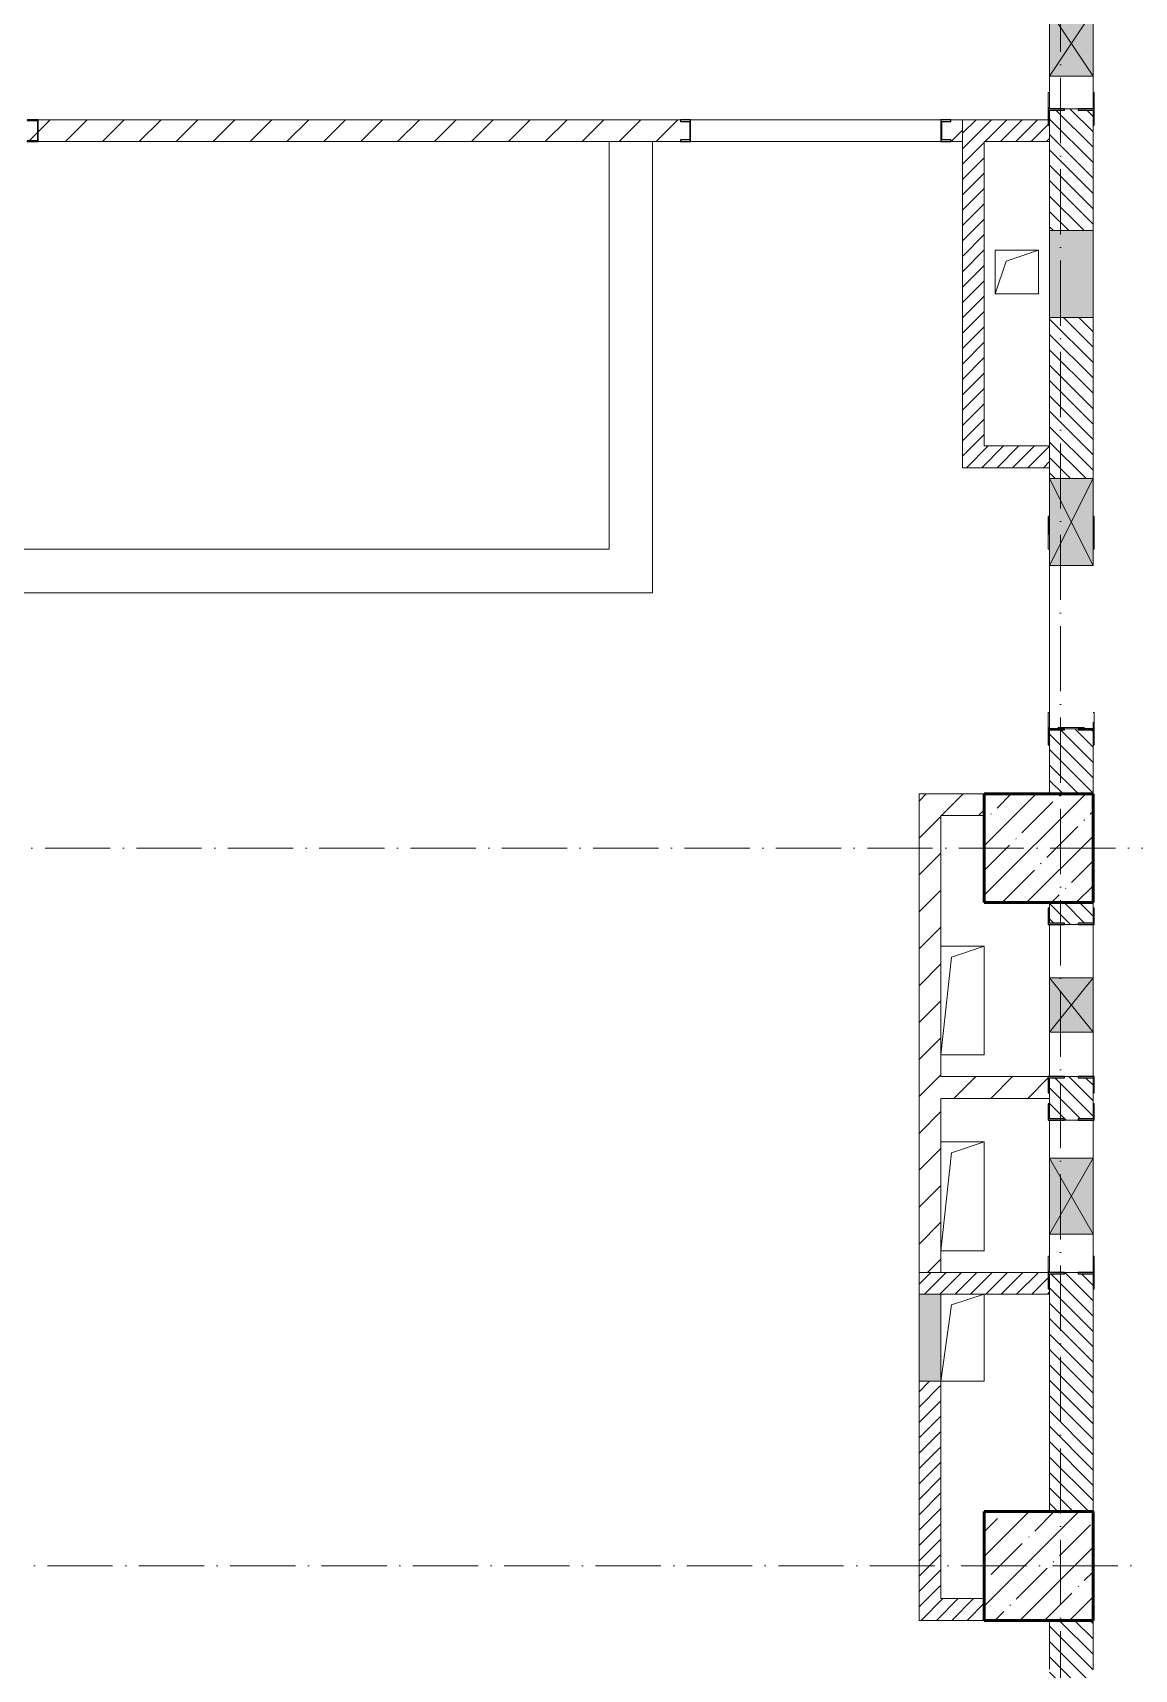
# Model space of a CAD drawing. Header units: millimetres. Extents: x 2294 to 908349, y -83289 to 219220.
# Drawn here: x 166309 to 171373, y 19731 to 27256 of the extents above; entities that cross this region are included whole.
import ezdxf

# ---------------------------------------------------------------- set-up
doc = ezdxf.new("R2010")
doc.units = ezdxf.units.MM
doc.linetypes.add('50_200_ШТРИХ_1Т_ш5_п1_п1_', pattern=[700, 500, -100, 0, -100])
for name, color, linetype, lineweight in [('A-DETL-GENF-OTLN', 7, 'Continuous', 9), ('A-FLOR-____-OTLN', 7, 'Continuous', 9), ('A-GENM-____-MCUT', 7, 'Continuous', 25), ('A-GENM-____-OTLN', 7, 'Continuous', 9), ('A-GENM-____-OTLN-1', 7, 'Continuous', 25), ('A-GLAZ-____-OTLN', 7, 'Continuous', 9), ('A-WALL-____-MCUT-2', 7, 'Continuous', 50), ('A-WALL-____-MCUT-3', 7, 'Continuous', 9), ('A-WALL-____-PATT-1', 7, 'Continuous', 9), ('A-WALL-FNSH-MCUT-1', 7, 'Continuous', 9), ('I-WALL-____-OTLN', 7, 'Continuous', 9), ('S-COLS-____-MCUT', 7, 'Continuous', 50), ('S-COLS-____-OTLN', 7, 'Continuous', 9), ('S-GRID-____-OTLN-1', 7, '50_200_ШТРИХ_1Т_ш5_п1_п1_', 9)]:
    doc.layers.add(name, color=color, linetype=linetype, lineweight=lineweight)
pattern_1 = [(135, (165583.507, 6025.276), (-35.35534, -35.35534), [])]
pattern_2 = [(45, (165583.51, 6025.28), (-84.8528, 84.8528), [])]
pattern_3 = [(45, (165583.507, 6025.276), (-35.35534, 35.35534), [])]

# ---------------------------------------------------------------- blocks, each defined once
blk = doc.blocks.new('3osi')
at = {"layer": 'S-GRID-____-OTLN-1', "color": 251, "ltscale": 0.6, "true_color": 0x636466}
for p, q in [((171033.5, 1542.7), (171033.5, 55906.2)), ((192291.2, 23506.3), (160914.7, 23506.3)), ((160914.7, 20206.3), (192291.2, 20206.3))]:
    blk.add_line(p, q, dxfattribs=at)
blk = doc.blocks.new('BSC_Колонна _Прямоугольная - 500х500-V52-АР1_План отверстий 3 этажа в осях 1-64_А-ГГ')
at = {"layer": 'S-COLS-____-OTLN'}
h = blk.add_hatch(dxfattribs=at)
h.set_pattern_fill('FP_89', color=256, style=0, pattern_type=2)
h.set_pattern_definition([(45, (-5350, -17481.04), (-114.0493, 114.0493), []), (45, (-5235.95, -17481.04), (-114.0493, 114.0493), [201.613, -40.323, 3.353, -36.97])])
h.paths.add_polyline_path([(-250, -250), (250, -250), (250, 250), (-250, 250)], flags=0)
at = {"layer": 'S-COLS-____-MCUT'}
for p, q in [((250, 250), (-250, 250)), ((-250, 250), (-250, -250)), ((250, -250), (250, 250)), ((-250, -250), (250, -250))]:
    blk.add_line(p, q, dxfattribs=at)
blk = doc.blocks.new('154_Стойка_СКБ_Швеллер - СМ-2180_100-28318692-АР1_План отверстий 3 этажа в осях 1-64_А-ГГ')
at = {"layer": 'A-GENM-____-MCUT'}
for p, q in [((171, 50), (125, 50)), ((125, 50), (125, -50)), ((129.5, 42.4), (171, 42.4)), ((129.5, -42.4), (129.5, 42.4)), ((171, 42.4), (171, 50)), ((125, -50), (171, -50)), ((171, -42.4), (129.5, -42.4)), ((171, -50), (171, -42.4))]:
    blk.add_line(p, q, dxfattribs=at)
blk = doc.blocks.new('154_Фахверк_СКБ_Швеллер - Тип_100_3960-28318856-АР1_План отверстий 3 этажа в осях 1-64_А-ГГ')
at = {"layer": 'A-GENM-____-MCUT'}
for p, q in [((175, 50), (125, 50)), ((125, 50), (125, -50)), ((128, 47), (175, 47)), ((128, -47), (128, 47)), ((175, 47), (175, 50)), ((125, -50), (175, -50)), ((175, -47), (128, -47)), ((175, -50), (175, -47))]:
    blk.add_line(p, q, dxfattribs=at)
blk = doc.blocks.new('154_Стойка_СКБ_Уголок - СМ-2180_200-28268025-АР1_План отверстий 3 этажа в осях 1-64_А-ГГ')
at = {"layer": 'A-GENM-____-MCUT'}
for p, q in [((125, 156), (125, 81)), ((200, 156), (125, 156)), ((200, 150), (200, 156)), ((125, 81), (131, 81)), ((131, 81), (131, 150)), ((131, 150), (200, 150)), ((131, 19), (125, 19)), ((125, 19), (125, -56)), ((131, -50), (131, 19)), ((125, -56), (200, -56)), ((200, -50), (131, -50)), ((200, -56), (200, -50))]:
    blk.add_line(p, q, dxfattribs=at)
blk = doc.blocks.new('Фахверк_СКБ_Уголок - 200_3960_зеркало-28268689-АР1_План отверстий 3 этажа в осях 1-64_А-ГГ')
at = {"layer": 'A-GENM-____-MCUT'}
for p, q in [((200, 156), (125, 156)), ((125, 156), (125, 81)), ((200, 150), (200, 156)), ((125, 81), (131, 81)), ((131, 81), (131, 150)), ((131, 150), (200, 150)), ((131, 19), (125, 19)), ((125, 19), (125, -56)), ((131, -50), (131, 19)), ((125, -56), (200, -56)), ((200, -50), (131, -50)), ((200, -56), (200, -50))]:
    blk.add_line(p, q, dxfattribs=at)
blk = doc.blocks.new('Фахверк_СКБ_Уголок - 200_3960-28268576-АР1_План отверстий 3 этажа в осях 1-64_А-ГГ')
at = {"layer": 'A-GENM-____-MCUT'}
for p, q in [((200, 156), (125, 156)), ((125, 156), (125, 81)), ((200, 150), (200, 156)), ((125, 81), (131, 81)), ((131, 81), (131, 150)), ((131, 150), (200, 150)), ((131, 19), (125, 19)), ((125, 19), (125, -56)), ((131, -50), (131, 19)), ((125, -56), (200, -56)), ((200, -50), (131, -50)), ((200, -56), (200, -50))]:
    blk.add_line(p, q, dxfattribs=at)
blk = doc.blocks.new('Стойка_Влож_Уголок_Опорный - Уголок-28213941-АР1_План отверстий 3 этажа в осях 1-64_А-ГГ')
at = {"layer": 'A-GENM-____-OTLN'}
for p, q in [((-212, -6), (-212, 0)), ((0, 0), (0, -6)), ((-212, -75), (-212, -6)), ((-212, -6), (-206, -6)), ((-212, -75), (-206, -75)), ((-6, -6), (0, -6)), ((-6, -75), (0, -75)), ((0, -6), (0, -75))]:
    blk.add_line(p, q, dxfattribs=at)
blk = doc.blocks.new('154_Стойка_СКБ_Уголок - СМ-2480_200-28346303-АР1_План отверстий 3 этажа в осях 1-64_А-ГГ')
at = {"layer": 'A-GENM-____-MCUT'}
for p, q in [((125, 156), (125, 81)), ((200, 156), (125, 156)), ((200, 150), (200, 156)), ((125, 81), (131, 81)), ((131, 81), (131, 150)), ((131, 150), (200, 150)), ((131, 19), (125, 19)), ((125, 19), (125, -56)), ((131, -50), (131, 19)), ((125, -56), (200, -56)), ((200, -50), (131, -50)), ((200, -56), (200, -50))]:
    blk.add_line(p, q, dxfattribs=at)
blk = doc.blocks.new('Стойка_Влож_Полоса боковая - Полоса-28213942-АР1_План отверстий 3 этажа в осях 1-64_А-ГГ')
at = {"layer": 'A-GENM-____-OTLN'}
for p, q in [((-5, 60), (0, 60)), ((-5, -60), (-5, 60)), ((0, 31), (0, -31)), ((0, -60), (-5, -60))]:
    blk.add_line(p, q, dxfattribs=at)
blk = doc.blocks.new('154_Стойка_СКБ_Уголок - СМ-2480_200-V164-АР1_План отверстий 3 этажа в осях 1-64_А-ГГ')
at = {"layer": 'A-GENM-____-MCUT'}
for p, q in [((125, 156), (125, 150)), ((200, 156), (125, 156)), ((200, 150), (200, 156)), ((125, -50), (125, -56)), ((125, -56), (200, -56)), ((200, -56), (200, -50))]:
    blk.add_line(p, q, dxfattribs=at)
blk = doc.blocks.new('AR_Отверстие Ниша - Лючок-32404482-АР1_План отверстий 3 этажа в осях 1-64_А-ГГ')
at = {"layer": 'A-GLAZ-____-OTLN'}
blk.add_hatch(color=256, dxfattribs=at).paths.add_polyline_path([(-200, 100), (-200, -100), (200, -100), (200, 100)], flags=0)
for p, q in [((200, 100), (-200, 100)), ((-200, 100), (-200, -100)), ((200, -100), (200, 100)), ((-200, -100), (200, -100))]:
    blk.add_line(p, q, dxfattribs=at)
blk = doc.blocks.new('AR_Отверстие Ниша - Лючок-32403280-АР1_План отверстий 3 этажа в осях 1-64_А-ГГ')
at = {"layer": 'A-GLAZ-____-OTLN'}
blk.add_hatch(color=256, dxfattribs=at).paths.add_polyline_path([(200, -50), (200, 50), (-200, 50), (-200, -50)], flags=0)
for p, q in [((200, 50), (-200, 50)), ((-200, 50), (-200, -50)), ((200, -50), (200, 50)), ((-200, -50), (200, -50))]:
    blk.add_line(p, q, dxfattribs=at)
blk = doc.blocks.new('AR_Отверстие прямоугольное _в плите_ - AR_Отверстие прямоугольное _в плите_-30229458-АР1_План отверстий 3 этажа в осях 1-64_А-ГГ')
at = {"layer": 'A-GENM-____-OTLN'}
for p, q in [((100, 250), (-100, 250)), ((-50, 200), (100, 250)), ((100, -250), (100, 250)), ((-100, -250), (-50, 200)), ((-100, -250), (100, -250))]:
    blk.add_line(p, q, dxfattribs=at)
blk = doc.blocks.new('AR_Отверстие прямоугольное _в плите_ - AR_Отверстие прямоугольное _в плите_-30458127-АР1_План отверстий 3 этажа в осях 1-64_А-ГГ')
at = {"layer": 'A-GENM-____-OTLN'}
for p, q in [((100, 100), (-100, 100)), ((-100, 100), (-100, -100)), ((-50, 50), (100, 100)), ((100, -100), (100, 100)), ((-100, -100), (-50, 50)), ((-100, -100), (100, -100))]:
    blk.add_line(p, q, dxfattribs=at)
blk = doc.blocks.new('AR_Отверстие прямоугольное _в плите_ - AR_Отверстие прямоугольное _в плите_-30229368-АР1_План отверстий 3 этажа в осях 1-64_А-ГГ')
at = {"layer": 'A-GENM-____-OTLN'}
for p, q in [((-50, 150), (100, 200)), ((100, -200), (100, 200)), ((-100, -200), (-50, 150)), ((-100, -200), (100, -200))]:
    blk.add_line(p, q, dxfattribs=at)
blk = doc.blocks.new('AR_Отверстие прямоугольное _в стене_ - AR_Отверстие прямоугольное _в стене__ЭОМ-36412645-АР1_План отверстий 3 этажа в осях 1-64_А-ГГ')
at = {"layer": 'A-GLAZ-____-OTLN'}
blk.add_hatch(color=256, dxfattribs=at).paths.add_polyline_path([(-175, -100), (175, -100), (175, 100), (-175, 100)], flags=0)
at = {"layer": 'A-DETL-GENF-OTLN'}
for p, q in [((-175, -100), (-175, 100)), ((-175, 100), (175, 100)), ((175, 100), (-175, -100)), ((-175, 100), (175, -100)), ((175, 100), (-175, 100)), ((-175, 100), (-175, -100)), ((175, 100), (175, -100)), ((175, -100), (175, 100)), ((175, -100), (-175, -100)), ((-175, -100), (175, -100))]:
    blk.add_line(p, q, dxfattribs=at)
blk = doc.blocks.new('AR_Отверстие прямоугольное _в стене__БезПР - AR_Отверстие прямоугольное _в стене__БезПР-36392898-АР1_План отверстий 3 этажа в осях 1-64_А-ГГ')
at = {"layer": 'A-GLAZ-____-OTLN'}
blk.add_hatch(color=256, dxfattribs=at).paths.add_polyline_path([(-125, -100), (125, -100), (125, 100), (-125, 100)], flags=0)
at = {"layer": 'A-DETL-GENF-OTLN'}
for p, q in [((-125, -100), (-125, 100)), ((-125, 100), (125, 100)), ((125, 100), (-125, -100)), ((-125, 100), (125, -100)), ((125, 100), (-125, 100)), ((-125, 100), (-125, -100)), ((125, 100), (125, -100)), ((125, -100), (125, 100)), ((125, -100), (-125, -100)), ((-125, -100), (125, -100))]:
    blk.add_line(p, q, dxfattribs=at)
blk = doc.blocks.new('AR_Отверстие прямоугольное _в стене__БезПР - AR_Отверстие прямоугольное _в стене__БезПР-36428632-АР1_План отверстий 3 этажа в осях 1-64_А-ГГ')
at = {"layer": 'A-GLAZ-____-OTLN'}
blk.add_hatch(color=256, dxfattribs=at).paths.add_polyline_path([(-200, -100), (200, -100), (200, 100), (-200, 100)], flags=0)
at = {"layer": 'A-DETL-GENF-OTLN'}
for p, q in [((-200, -100), (-200, 100)), ((-200, 100), (200, 100)), ((200, 100), (-200, -100)), ((-200, 100), (200, -100)), ((200, 100), (-200, 100)), ((-200, 100), (-200, -100)), ((200, 100), (200, -100)), ((200, -100), (200, 100)), ((200, -100), (-200, -100)), ((-200, -100), (200, -100))]:
    blk.add_line(p, q, dxfattribs=at)
at = {"layer": 'A-GLAZ-____-OTLN'}
blk.add_line((200, 100), (-200, 100), dxfattribs=at)
blk = doc.blocks.new('AR_Отверстие прямоугольное _в стене__БезПР - AR_Отверстие прямоугольное _в стене__БезПР-36899507-АР1_План отверстий 3 этажа в осях 1-64_А-ГГ')
at = {"layer": 'A-GLAZ-____-OTLN'}
blk.add_hatch(color=256, dxfattribs=at).paths.add_polyline_path([(150, -100), (150, 100), (-150, 100), (-150, -100)], flags=0)
at = {"layer": 'A-DETL-GENF-OTLN'}
for p, q in [((-150, -100), (-150, 100)), ((-150, 100), (150, 100)), ((150, 100), (-150, -100)), ((-150, 100), (150, -100)), ((150, 100), (-150, 100)), ((-150, 100), (-150, -100)), ((150, 100), (150, -100)), ((150, -100), (150, 100)), ((150, -100), (-150, -100)), ((-150, -100), (150, -100))]:
    blk.add_line(p, q, dxfattribs=at)
at = {"layer": 'A-GLAZ-____-OTLN'}
blk.add_line((150, 100), (-150, 100), dxfattribs=at)
blk = doc.blocks.new('3floor')
at = {"layer": 'A-WALL-____-PATT-1'}
h = blk.add_hatch(dxfattribs=at)
h.set_pattern_fill('FP_6', color=256, style=0, pattern_type=2)
h.set_pattern_definition(pattern_1)
h.paths.add_polyline_path([(171183.5, 23756.3), (171183.5, 24050.3), (171114.5, 24050.3), (171114.5, 24056.3), (171052.5, 24056.3), (171052.5, 24050.3), (170983.5, 24050.3), (170983.5, 23756.3)], flags=0)
h.paths.add_polyline_path([(171157.9, 25206.3), (171183.5, 25206.3), (171183.5, 25946.3), (170983.5, 25946.3), (170983.5, 25206.3)], flags=0)
h.paths.add_polyline_path([(171183.5, 26346.3), (171183.5, 26900.3), (171114.5, 26900.3), (171114.5, 26906.3), (171052.5, 26906.3), (171052.5, 26900.3), (170983.5, 26900.3), (170983.5, 26346.3), (171052.5, 26346.3)], flags=0)
h.paths.add_polyline_path([(171114.5, 28056.3), (171114.5, 28062.3), (171183.5, 28062.3), (171183.5, 29256.3), (170983.5, 29256.3), (170983.5, 28062.3), (171052.5, 28062.3), (171052.5, 28056.3)], flags=0)
h = blk.add_hatch(dxfattribs=at)
h.set_pattern_fill('FP_4', color=256, style=0, pattern_type=2)
h.set_pattern_definition(pattern_2)
h.paths.add_polyline_path([(170583.5, 26756.3), (170583.5, 26856.3), (170529.5, 26856.3), (170529.5, 26848.7), (170488, 26848.7), (170488, 26763.9), (170529.5, 26763.9), (170529.5, 26756.3)], flags=0)
h.paths.add_polyline_path([(169104.8, 26756.3), (169287.5, 26757.1), (169287.5, 26763.9), (169329, 26763.9), (169329, 26848.7), (169287.5, 26848.7), (169287.5, 26856.3), (166333.5, 26856.3), (166333.5, 26756.3)], flags=0)
h.paths.add_polyline_path([(165569.8, 26756.3), (166283.5, 26756.3), (166283.5, 26759.3), (166330.5, 26759.3), (166330.5, 26853.3), (166283.5, 26853.3), (166283.5, 26856.3), (163383.5, 26856.3), (163383.5, 26756.3), (163802.4, 26756.3)], flags=0)
h = blk.add_hatch(dxfattribs=at)
h.set_pattern_fill('FP_5', color=256, style=0, pattern_type=2)
h.set_pattern_definition(pattern_3)
h.paths.add_polyline_path([(170977.5, 26756.3), (170983.5, 26756.3), (170983.5, 26831.3), (170977.5, 26831.3), (170977.5, 26856.3), (170583.5, 26856.3), (170583.5, 26756.3), (170872.2, 26756.3)], flags=0)
h = blk.add_hatch(dxfattribs=at)
h.set_pattern_fill('FP_5', color=256, style=0, pattern_type=2)
h.set_pattern_definition(pattern_3)
h.paths.add_polyline_path([(170683.5, 25356.3), (170683.5, 26756.3), (170583.5, 26756.3), (170583.5, 25356.3)], flags=0)
h = blk.add_hatch(dxfattribs=at)
h.set_pattern_fill('FP_5', color=256, style=0, pattern_type=2)
h.set_pattern_definition(pattern_3)
h.paths.add_polyline_path([(170983.5, 25256.3), (170983.5, 25356.3), (170583.5, 25356.3), (170583.5, 25256.3), (170872.2, 25256.3)], flags=0)
h = blk.add_hatch(dxfattribs=at)
h.set_pattern_fill('FP_4', color=256, style=0, pattern_type=2)
h.set_pattern_definition(pattern_2)
h.paths.add_polyline_path([(170383.5, 21556.3), (170483.5, 21556.3), (170483.5, 23756.3), (170383.5, 23756.3), (170383.5, 22239.9)], flags=0)
h = blk.add_hatch(dxfattribs=at)
h.set_pattern_fill('FP_4', color=256, style=0, pattern_type=2)
h.set_pattern_definition(pattern_2)
h.paths.add_polyline_path([(170683.5, 23656.3), (170683.5, 23756.3), (170483.5, 23756.3), (170483.5, 23656.3)], flags=0)
h = blk.add_hatch(dxfattribs=at)
h.set_pattern_fill('FP_6', color=256, style=0, pattern_type=2)
h.set_pattern_definition(pattern_1)
h.paths.add_polyline_path([(170983.5, 20456.3), (171183.5, 20456.3), (171182.4, 21550.3), (171114.5, 21550.3), (171114.5, 21556.3), (171052.5, 21556.3), (171052.5, 21550.3), (170983.5, 21550.3), (170983.5, 20519.8)], flags=0)
h.paths.add_polyline_path([(171052.5, 22256.3), (171114.5, 22256.3), (171114.5, 22262.3), (171183.5, 22262.3), (171183.5, 22450.3), (171114.5, 22450.3), (171114.5, 22456.3), (171052.5, 22456.3), (171052.5, 22450.3), (170983.5, 22450.3), (170983.5, 22262.3), (171052.5, 22262.3)], flags=0)
h.paths.add_polyline_path([(171052.5, 23156.3), (171114.5, 23156.3), (171114.5, 23162.3), (171183.5, 23162.3), (171183.5, 23256.3), (170983.5, 23256.3), (170983.5, 23162.3), (171052.5, 23162.3)], flags=0)
h = blk.add_hatch(dxfattribs=at)
h.set_pattern_fill('FP_4', color=256, style=0, pattern_type=2)
h.set_pattern_definition(pattern_2)
h.paths.add_polyline_path([(170975.3, 22356.3), (170983.5, 22356.3), (170983.5, 22381.3), (170977.5, 22381.3), (170977.5, 22456.3), (170483.5, 22456.3), (170483.5, 22356.3), (170872.2, 22356.3)], flags=0)
h = blk.add_hatch(dxfattribs=at)
h.set_pattern_fill('FP_5', color=256, style=0, pattern_type=2)
h.set_pattern_definition(pattern_3)
h.paths.add_polyline_path([(170975.3, 21456.3), (170983.5, 21456.3), (170983.5, 21481.3), (170977.5, 21481.3), (170977.5, 21556.3), (170383.5, 21556.3), (170383.5, 21456.3), (170872.2, 21456.3)], flags=0)
h = blk.add_hatch(dxfattribs=at)
h.set_pattern_fill('FP_5', color=256, style=0, pattern_type=2)
h.set_pattern_definition(pattern_3)
h.paths.add_polyline_path([(170383.5, 20056.3), (170483.5, 20056.3), (170483.5, 21056.3), (170383.5, 21056.3), (170383.5, 20519.8)], flags=0)
h = blk.add_hatch(dxfattribs=at)
h.set_pattern_fill('FP_5', color=256, style=0, pattern_type=2)
h.set_pattern_definition(pattern_3)
h.paths.add_polyline_path([(170683.5, 19956.3), (170683.5, 20056.3), (170383.5, 20056.3), (170383.5, 19956.3)], flags=0)
h = blk.add_hatch(dxfattribs=at)
h.set_pattern_fill('FP_6', color=256, style=0, pattern_type=2)
h.set_pattern_definition(pattern_1)
h.paths.add_polyline_path([(171114.5, 16756.3), (171114.5, 16762.3), (171183.5, 16762.3), (171183.5, 16950.3), (171114.5, 16950.3), (171114.5, 16956.3), (171052.5, 16956.3), (171052.5, 16950.3), (170983.5, 16950.3), (170983.5, 16762.3), (171052.5, 16762.3), (171052.5, 16756.3)], flags=0)
h.paths.add_polyline_path([(171052.5, 17656.3), (171114.5, 17656.3), (171114.5, 17662.3), (171183.5, 17662.3), (171183.5, 17950.3), (171114.5, 17950.3), (171114.5, 17956.3), (171052.5, 17956.3), (171052.5, 17950.3), (170983.5, 17950.3), (170983.5, 17662.3), (171052.5, 17662.3)], flags=0)
h.paths.add_polyline_path([(171052.5, 19656.3), (171114.5, 19656.3), (171114.5, 19662.3), (171183.5, 19662.3), (171183.5, 19956.3), (170983.5, 19956.3), (170983.5, 19662.3), (171052.5, 19662.3)], flags=0)
at = {"layer": 'S-COLS-____-OTLN'}
h = blk.add_hatch(dxfattribs=at)
h.set_pattern_fill('FP_38', color=256, style=0, pattern_type=2)
h.set_pattern_definition([(45, (165583.5, 6025.28), (-114.0493, 114.0493), []), (45, (165697.56, 6025.28), (-114.0493, 114.0493), [201.612, -40.322, 3.353, -36.97])])
h.paths.add_polyline_path([(170683.5, 19956.3), (171183.5, 19956.3), (171183.5, 20456.3), (170683.5, 20456.3)], flags=0)
at = {"layer": 'A-FLOR-____-OTLN'}
for p, q in [((170733.5, 26256.3), (170933.5, 26256.3)), ((170733.5, 26056.3), (170733.5, 26256.3)), ((170933.5, 26256.3), (170933.5, 26056.3)), ((170933.5, 26056.3), (170733.5, 26056.3)), ((170483.5, 23056.3), (170683.5, 23056.3)), ((170683.5, 23056.3), (170683.5, 22556.3)), ((170683.5, 22556.3), (170483.5, 22556.3)), ((170483.5, 22156.1), (170683.5, 22156.1)), ((170683.5, 22156.1), (170683.5, 21656.1)), ((170683.5, 21656.1), (170483.5, 21656.1)), ((170683.5, 21456.3), (170683.5, 21056.3)), ((170683.5, 21056.3), (170483.5, 21056.3))]:
    blk.add_line(p, q, dxfattribs=at)
at = {"layer": 'A-WALL-____-MCUT-2'}
blk.add_line((170983.5, 20456.3), (171183.5, 20456.3), dxfattribs=at)
at = {"layer": 'A-WALL-____-MCUT-3'}
for p, q in [((171114.5, 26906.3), (171052.5, 26906.3)), ((170983.5, 26831.3), (170983.5, 26346.3)), ((171183.5, 26346.3), (171183.5, 26831.3)), ((170983.5, 25946.3), (170983.5, 25206.3)), ((171183.5, 25206.3), (171183.5, 25946.3)), ((170983.5, 23981.3), (170983.5, 23756.3)), ((171183.5, 23756.3), (171183.5, 23981.3)), ((170983.5, 23256.3), (170983.5, 23231.3)), ((171183.5, 23231.3), (171183.5, 23256.3)), ((171052.5, 23156.3), (171114.5, 23156.3)), ((171114.5, 22456.3), (171052.5, 22456.3)), ((170983.5, 22381.3), (170983.5, 22331.3)), ((171183.5, 22331.3), (171183.5, 22381.3)), ((171052.5, 22256.3), (171114.5, 22256.3)), ((171114.5, 21556.3), (171052.5, 21556.3)), ((170983.5, 21481.3), (170983.5, 20456.3)), ((171183.5, 20456.3), (171183.5, 21481.3)), ((171183.5, 19956.3), (170983.5, 19956.3)), ((170983.5, 19956.3), (170983.5, 19731.3)), ((171183.5, 19731.3), (171183.5, 19956.3))]:
    blk.add_line(p, q, dxfattribs=at)
at = {"layer": 'A-WALL-FNSH-MCUT-1'}
for p, q in [((169287.5, 26856.3), (166333.5, 26856.3)), ((170977.5, 26856.3), (170529.5, 26856.3)), ((170583.5, 26856.3), (170583.5, 25256.3)), ((166333.5, 26756.3), (169287.5, 26756.3)), ((170529.5, 26756.3), (170583.5, 26756.3)), ((170683.5, 25356.3), (170683.5, 26756.3)), ((170683.5, 26756.3), (170983.5, 26756.3)), ((170983.5, 25356.3), (170683.5, 25356.3)), ((170583.5, 25256.3), (170983.5, 25256.3)), ((170383.5, 23756.3), (170383.5, 21456.3)), ((170683.5, 23756.3), (170383.5, 23756.3)), ((170483.5, 22456.3), (170483.5, 23656.3)), ((170483.5, 23656.3), (170683.5, 23656.3)), ((170977.5, 22456.3), (170483.5, 22456.3)), ((170483.5, 22356.3), (170983.5, 22356.3)), ((170483.5, 21556.3), (170483.5, 22356.3)), ((170977.5, 21556.3), (170383.5, 21556.3)), ((170483.5, 21456.3), (170983.5, 21456.3)), ((170383.5, 21056.3), (170383.5, 19956.3)), ((170483.5, 20056.3), (170483.5, 21056.3)), ((170683.5, 20056.3), (170483.5, 20056.3)), ((170683.5, 19956.3), (170683.5, 20056.3)), ((170383.5, 19956.3), (170683.5, 19956.3))]:
    blk.add_line(p, q, dxfattribs=at)
at = {"layer": 'I-WALL-____-OTLN'}
for p, q in [((170983.5, 26906.3), (170983.5, 27056.3)), ((171183.5, 27056.3), (171183.5, 26906.3)), ((169333.5, 26856.3), (170483.5, 26856.3)), ((168958.5, 24881.3), (168958.5, 26756.3)), ((169158.5, 26756.3), (169158.5, 24681.3)), ((170483.5, 26756.3), (169333.5, 26756.3)), ((163983.5, 24881.3), (168958.5, 24881.3)), ((170983.5, 24056.3), (170983.5, 24806.3)), ((169158.5, 24681.3), (163783.5, 24681.3)), ((171183.5, 24086.3), (171183.5, 24056.3)), ((170983.5, 22911.3), (170983.5, 23156.3)), ((171183.5, 23156.3), (171183.5, 22911.3)), ((170983.5, 22456.3), (170983.5, 22661.3)), ((171183.5, 22661.3), (171183.5, 22456.3)), ((170983.5, 22081.3), (170983.5, 22256.3)), ((171183.5, 22256.3), (171183.5, 22081.3)), ((170983.5, 21556.3), (170983.5, 21731.3)), ((171183.5, 21731.3), (171183.5, 21556.3))]:
    blk.add_line(p, q, dxfattribs=at)
at = {"layer": 'S-COLS-____-MCUT'}
for p, q in [((170983.5, 20456.3), (170683.5, 20456.3)), ((170683.5, 20456.3), (170683.5, 19956.3)), ((171183.5, 19956.3), (171183.5, 20456.3)), ((170683.5, 19956.3), (171183.5, 19956.3))]:
    blk.add_line(p, q, dxfattribs=at)
at = {"layer": 'S-COLS-____-OTLN'}
blk.add_line((171183.5, 20456.3), (170983.5, 20456.3), dxfattribs=at)
at = {"layer": 'A-GENM-____-OTLN'}
for name, p, rotation in [('Стойка_Влож_Уголок_Опорный - Уголок-28213941-АР1_План отверстий 3 этажа в осях 1-64_А-ГГ', (170977.5, 26906.3), 180), ('Стойка_Влож_Уголок_Опорный - Уголок-28213941-АР1_План отверстий 3 этажа в осях 1-64_А-ГГ', (170977.5, 24056.3), 180), ('Стойка_Влож_Полоса боковая - Полоса-28213942-АР1_План отверстий 3 этажа в осях 1-64_А-ГГ', (171083.5, 24056.3), 269.9999999999999), ('Стойка_Влож_Уголок_Опорный - Уголок-28213941-АР1_План отверстий 3 этажа в осях 1-64_А-ГГ', (170977.5, 21556.3), 180)]:
    blk.add_blockref(name, p, dxfattribs=dict(at, rotation=rotation))
for name, p in [('AR_Отверстие прямоугольное _в плите_ - AR_Отверстие прямоугольное _в плите_-30458127-АР1_План отверстий 3 этажа в осях 1-64_А-ГГ', (170833.5, 26156.3)), ('Стойка_Влож_Уголок_Опорный - Уголок-28213941-АР1_План отверстий 3 этажа в осях 1-64_А-ГГ', (171189.5, 24956.3)), ('AR_Отверстие прямоугольное _в плите_ - AR_Отверстие прямоугольное _в плите_-30229458-АР1_План отверстий 3 этажа в осях 1-64_А-ГГ', (170583.5, 22806.3)), ('AR_Отверстие прямоугольное _в плите_ - AR_Отверстие прямоугольное _в плите_-30229458-АР1_План отверстий 3 этажа в осях 1-64_А-ГГ', (170583.5, 21906.1)), ('AR_Отверстие прямоугольное _в плите_ - AR_Отверстие прямоугольное _в плите_-30229368-АР1_План отверстий 3 этажа в осях 1-64_А-ГГ', (170583.5, 21256.3))]:
    blk.add_blockref(name, p, dxfattribs=at)
at = {"layer": 'A-GENM-____-OTLN-1'}
for name, p, rotation in [('154_Стойка_СКБ_Уголок - СМ-2180_200-28268025-АР1_План отверстий 3 этажа в осях 1-64_А-ГГ', (171033.5, 27031.3), 269.9999999999999), ('154_Фахверк_СКБ_Швеллер - Тип_100_3960-28318856-АР1_План отверстий 3 этажа в осях 1-64_А-ГГ', (166458.5, 26806.3), 180), ('154_Стойка_СКБ_Швеллер - СМ-2180_100-28318692-АР1_План отверстий 3 этажа в осях 1-64_А-ГГ', (169458.5, 26806.3), 180), ('154_Стойка_СКБ_Уголок - СМ-2480_200-V164-АР1_План отверстий 3 этажа в осях 1-64_А-ГГ', (171133.5, 24831.3), 89.99999999999991), ('154_Стойка_СКБ_Уголок - СМ-2480_200-28346303-АР1_План отверстий 3 этажа в осях 1-64_А-ГГ', (171033.5, 24181.3), 269.9999999999999), ('Фахверк_СКБ_Уголок - 200_3960_зеркало-28268689-АР1_План отверстий 3 этажа в осях 1-64_А-ГГ', (171133.5, 23031.3), 89.99999999999991), ('Фахверк_СКБ_Уголок - 200_3960-28268576-АР1_План отверстий 3 этажа в осях 1-64_А-ГГ', (171033.5, 22581.3), 269.9999999999999), ('Фахверк_СКБ_Уголок - 200_3960_зеркало-28268689-АР1_План отверстий 3 этажа в осях 1-64_А-ГГ', (171133.5, 22131.3), 89.99999999999991), ('154_Стойка_СКБ_Уголок - СМ-2180_200-28268025-АР1_План отверстий 3 этажа в осях 1-64_А-ГГ', (171033.5, 21681.3), 269.9999999999999)]:
    blk.add_blockref(name, p, dxfattribs=dict(at, rotation=rotation))
blk.add_blockref('154_Стойка_СКБ_Швеллер - СМ-2180_100-28318692-АР1_План отверстий 3 этажа в осях 1-64_А-ГГ', (170358.5, 26806.3), dxfattribs=at)
at = {"layer": 'A-GLAZ-____-OTLN'}
for name, p, rotation in [('AR_Отверстие прямоугольное _в стене__БезПР - AR_Отверстие прямоугольное _в стене__БезПР-36899507-АР1_План отверстий 3 этажа в осях 1-64_А-ГГ', (171083.5, 27206.3), 89.99999999999991), ('AR_Отверстие Ниша - Лючок-32404482-АР1_План отверстий 3 этажа в осях 1-64_А-ГГ', (171083.5, 26146.3), 89.99999999999991), ('AR_Отверстие прямоугольное _в стене__БезПР - AR_Отверстие прямоугольное _в стене__БезПР-36428632-АР1_План отверстий 3 этажа в осях 1-64_А-ГГ', (171083.5, 25006.3), 89.99999999999991), ('AR_Отверстие прямоугольное _в стене__БезПР - AR_Отверстие прямоугольное _в стене__БезПР-36392898-АР1_План отверстий 3 этажа в осях 1-64_А-ГГ', (171083.5, 22786.3), 89.99999999999991), ('AR_Отверстие прямоугольное _в стене_ - AR_Отверстие прямоугольное _в стене__ЭОМ-36412645-АР1_План отверстий 3 этажа в осях 1-64_А-ГГ', (171083.5, 21906.3), 89.99999999999991), ('AR_Отверстие Ниша - Лючок-32403280-АР1_План отверстий 3 этажа в осях 1-64_А-ГГ', (170433.5, 21256.3), 269.9999999999999)]:
    blk.add_blockref(name, p, dxfattribs=dict(at, rotation=rotation))
at = {"layer": 'S-COLS-____-OTLN'}
blk.add_blockref('BSC_Колонна _Прямоугольная - 500х500-V52-АР1_План отверстий 3 этажа в осях 1-64_А-ГГ', (170933.5, 23506.3), dxfattribs=at)

msp = doc.modelspace()

# ---------------------------------------------------------------- block references
for name in ['3osi', '3floor']:
    msp.add_blockref(name, (0, 0))

doc.saveas('drawing.dxf')
